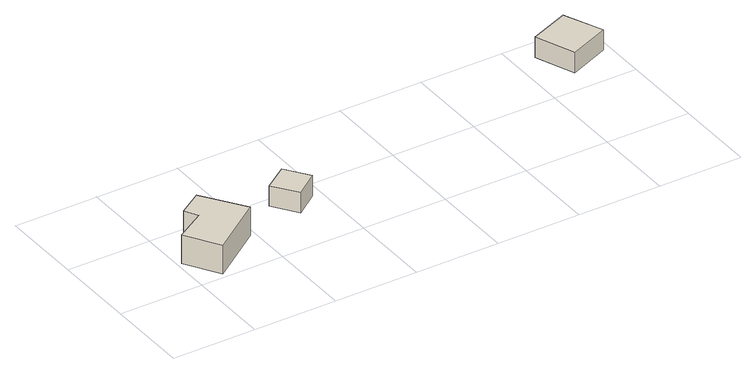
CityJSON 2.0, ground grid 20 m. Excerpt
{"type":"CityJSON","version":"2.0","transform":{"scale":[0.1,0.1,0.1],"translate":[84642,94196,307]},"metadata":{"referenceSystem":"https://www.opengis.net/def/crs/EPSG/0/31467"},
"CityObjects":{
"building1":{"type":"Building","geometry":[{"type":"Solid","lod":"1","boundaries":[[[[0,1,2,3,4,5]],[[4,6,7,5]],[[3,8,6,4]],[[2,9,8,3]],[[1,10,9,2]],[[0,11,10,1]],[[5,7,11,0]],[[6,8,9,10,11,7]]]]}]},
"building2":{"type":"Building","geometry":[{"type":"Solid","lod":"1","boundaries":[[[[12,13,14,15]],[[14,16,17,15]],[[13,18,16,14]],[[12,19,18,13]],[[15,17,19,12]],[[16,18,19,17]]]]}]},
"building3":{"type":"Building","geometry":[{"type":"Solid","lod":"1","boundaries":[[[[20,21,22,23]],[[22,24,25,23]],[[21,26,24,22]],[[20,27,26,21]],[[23,25,27,20]],[[24,26,27,25]]]]}]}
},
"vertices":[
[4,83,84],[54,2,84],[181,94,84],[112,193,84],[57,157,84],[75,126,84],[57,157,14],[75,126,14],[112,193,14],[181,94,14],[54,2,14],[4,83,14],
[322,120,56],[378,161,56],[338,217,56],[281,177,56],[338,217,6],[281,177,6],[378,161,6],[322,120,6],
[994,265,123],[1031,170,123],[1128,211,123],[1088,303,123],[1128,211,73],[1088,303,73],[1031,170,73],[994,265,73]
]}
